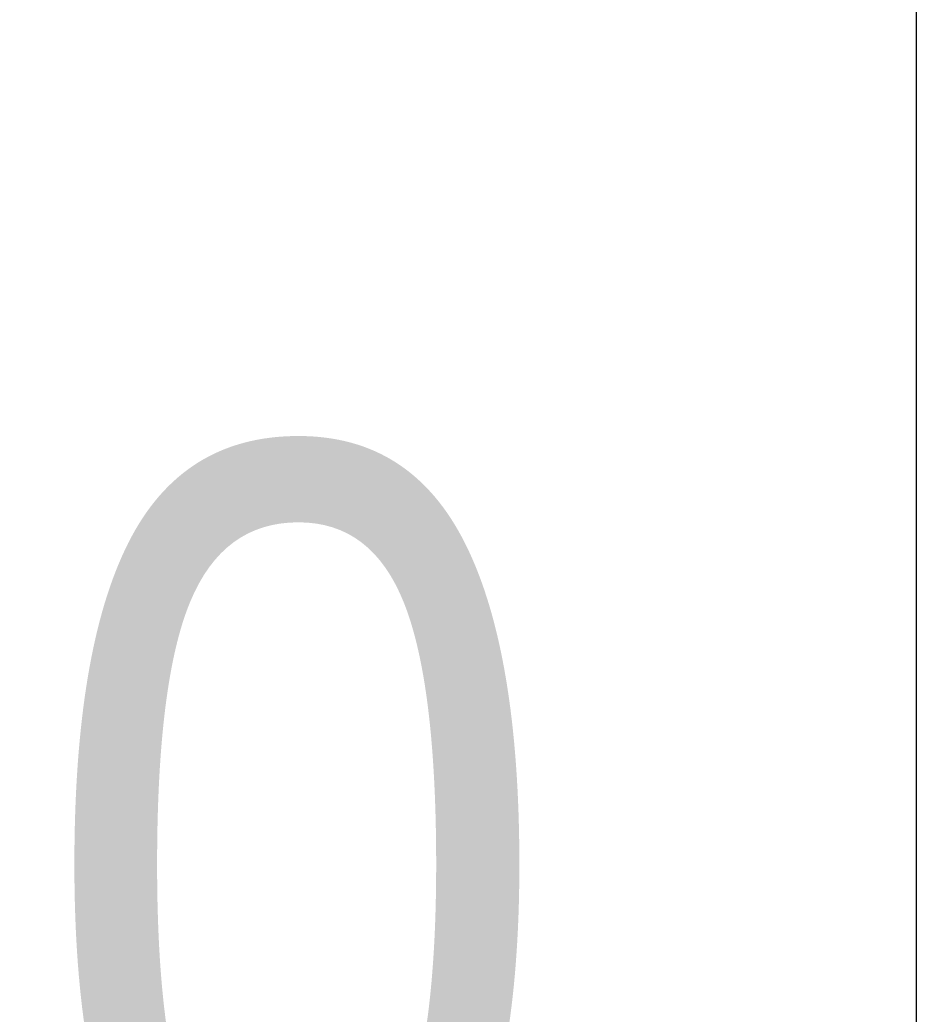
# Model space of a CAD drawing. Header units: millimetres. Extents: x -2738 to 1904, y -2170 to 1838.
# Drawn here: x 81 to 403.7, y -383.2 to -25.2 of the extents above; entities that cross this region are included whole.
import ezdxf

# ---------------------------------------------------------------- set-up
doc = ezdxf.new("R2010")
doc.units = ezdxf.units.MM
doc.layers.add('DIKOM_РАЗМЕР_ОБЪЕКТА', color=7, linetype='Continuous')
doc.styles.add('style1', font='arialbd.ttf', dxfattribs={"width": 0.8})
doc.dimstyles.new('1-50', dxfattribs={"dimtxt": 300, "dimasz": 200, "dimexe": 100, "dimexo": 0, "dimgap": 100, "dimtad": 1, "dimtxsty": 'style1', "dimcen": 200, "dimclrd": 7, "dimclre": 7, "dimclrt": 7, "dimadec": 1, "dimazin": 2, "dimtfac": 1, "dimtmove": 0, "dimatfit": 2, "dimfxl": 0, "dimlwd": 25, "dimlwe": 18, "dimarcsym": 0})

# ---------------------------------------------------------------- blocks, each defined once
blk = doc.blocks.new('*D0')
at = {"layer": 'Defpoints', "color": 0, "transparency": 16777216}
for p in [(-415.18, 177.81), (403.7, 177.81), (403.7, -584.81)]:
    blk.add_point(p, dxfattribs=at)
at = {"layer": 'DIKOM_РАЗМЕР_ОБЪЕКТА', "color": 7, "lineweight": 18, "transparency": 16777216}
for p, q in [((-415.18, 177.81), (-415.18, -684.81)), ((403.7, 177.81), (403.7, -684.81))]:
    blk.add_line(p, q, dxfattribs=at)
at = {"layer": 'DIKOM_РАЗМЕР_ОБЪЕКТА', "color": 7, "lineweight": 25, "transparency": 16777216}
blk.add_line((-215.18, -584.81), (203.7, -584.81), dxfattribs=at)
at = {"layer": 'DIKOM_РАЗМЕР_ОБЪЕКТА', "color": 7, "transparency": 16777216}
for points in [[(-215.18, -551.48), (-215.18, -618.15), (-415.18, -584.81)], [(203.7, -551.48), (203.7, -618.15), (403.7, -584.81)]]:
    blk.add_solid(points, dxfattribs=at)
at = {"layer": 'DIKOM_РАЗМЕР_ОБЪЕКТА', "color": 7, "transparency": 16777216, "insert": (-5.74, -331.64), "char_height": 300, "attachment_point": 5, "style": 'style1'}
blk.add_mtext('{\\fArial|b0|i0|c204|p34;820}', dxfattribs=at)
blk = doc.blocks.new('*D3')
at = {"layer": 'Defpoints', "color": 0, "transparency": 16777216}
for p in [(174.05, 320.81), (-602, 55.19), (175.94, 55.19)]:
    blk.add_point(p, dxfattribs=at)
at = {"layer": 'DIKOM_РАЗМЕР_ОБЪЕКТА', "color": 7, "lineweight": 25, "transparency": 16777216}
for p, q in [((-602, 520.81), (-602, 720.81)), ((-602, 320.81), (-602, 55.19)), ((-602, -144.81), (-602, -344.81))]:
    blk.add_line(p, q, dxfattribs=at)
at = {"layer": 'DIKOM_РАЗМЕР_ОБЪЕКТА', "color": 7, "lineweight": 18, "transparency": 16777216}
for p, q in [((174.05, 320.81), (-702, 320.81)), ((175.94, 55.19), (-702, 55.19))]:
    blk.add_line(p, q, dxfattribs=at)
at = {"layer": 'DIKOM_РАЗМЕР_ОБЪЕКТА', "color": 7, "transparency": 16777216}
for points in [[(-635.33, 520.81), (-568.67, 520.81), (-602, 320.81)], [(-635.33, -144.81), (-568.67, -144.81), (-602, 55.19)]]:
    blk.add_solid(points, dxfattribs=at)
at = {"layer": 'DIKOM_РАЗМЕР_ОБЪЕКТА', "color": 7, "transparency": 16777216, "insert": (-855.17, 188), "char_height": 300, "attachment_point": 5, "rotation": 90, "style": 'style1'}
blk.add_mtext('{\\fArial|b0|i0|c204|p34;260}', dxfattribs=at)

msp = doc.modelspace()

# ---------------------------------------------------------------- dimensions: what is measured, and where the dimension line sits
at = {"layer": 'DIKOM_РАЗМЕР_ОБЪЕКТА'}
dim = msp.add_linear_dim(base=(-602, 55.19), p1=(174.048, 320.814), p2=(175.943, 55.19), angle=90, text='{\\fArial|b0|i0|c204|p34;260}', dimstyle='1-50', dxfattribs=at)
dim.commit()
dim.dimension.update_dxf_attribs({"geometry": '*D3', "text_midpoint": (-602, 188.002), "dimtype": 160})
dim = msp.add_linear_dim(base=(403.705, -584.815), p1=(-415.184, 177.814), p2=(403.705, 177.814), text='{\\fArial|b0|i0|c204|p34;820}', dimstyle='1-50', dxfattribs=at)
dim.commit()
dim.dimension.update_dxf_attribs({"geometry": '*D0', "text_midpoint": (-5.74, -584.815), "dimtype": 160})

doc.saveas('drawing.dxf')
